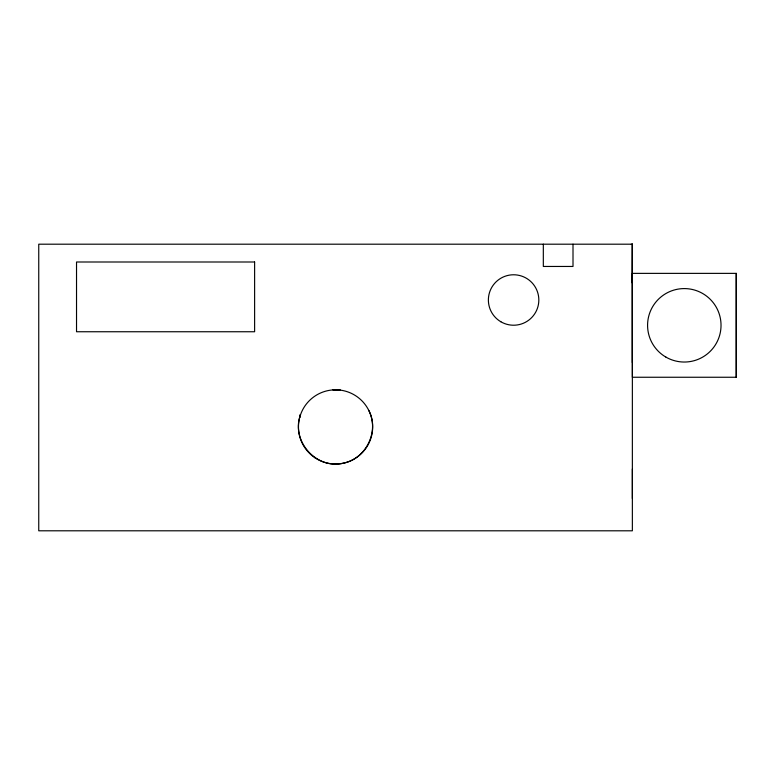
<?xml version="1.0" encoding="UTF-8"?>
<svg xmlns="http://www.w3.org/2000/svg" width="775" height="775" viewBox="0 0 775 775"><rect width="100%" height="100%" fill="white"/><g stroke="black" fill="none" stroke-linecap="round" stroke-linejoin="round"><path stroke-width="1.16" d="M299.993 417.124L299.993 414.751M632.216 282.914L632.371 244.193L632.371 362.632M632.371 244.193L632.361 530.807L38.75 530.798L38.75 244.193L632.371 244.193L631.305 244.212M736.25 377.251L736.25 273.372L632.371 273.372L632.371 377.251L736.25 377.251L736.25 273.372M300.4 415.08C290.867 440.81 316.171 469.514 342.889 463.285C366.013 459.071 379.634 431.278 368.793 410.421M333.066 389.893L340.302 389.893M333.153 389.883L337.89 389.893M632.361 468.972L632.361 498.548M573.006 244.193L573.006 266.455L543.323 266.455L543.323 244.193M254.617 261.998L76.531 261.998L76.531 331.748L254.617 331.748L254.617 261.998M315.028 457.822A37.103 37.103 0 0 0 372.591 429.253A37.103 37.103 0 0 0 319.067 393.69A37.103 37.103 0 0 0 315.028 457.822M500.863 321.77A25.226 25.226 0 0 0 538.828 300.148A25.226 25.226 0 0 0 501.115 278.08A25.226 25.226 0 0 0 500.863 321.77M665.948 357.12A36.725 36.725 0 0 0 721.031 325.316A36.725 36.725 0 0 0 665.948 293.502A36.725 36.725 0 0 0 665.948 357.12"/></g></svg>
